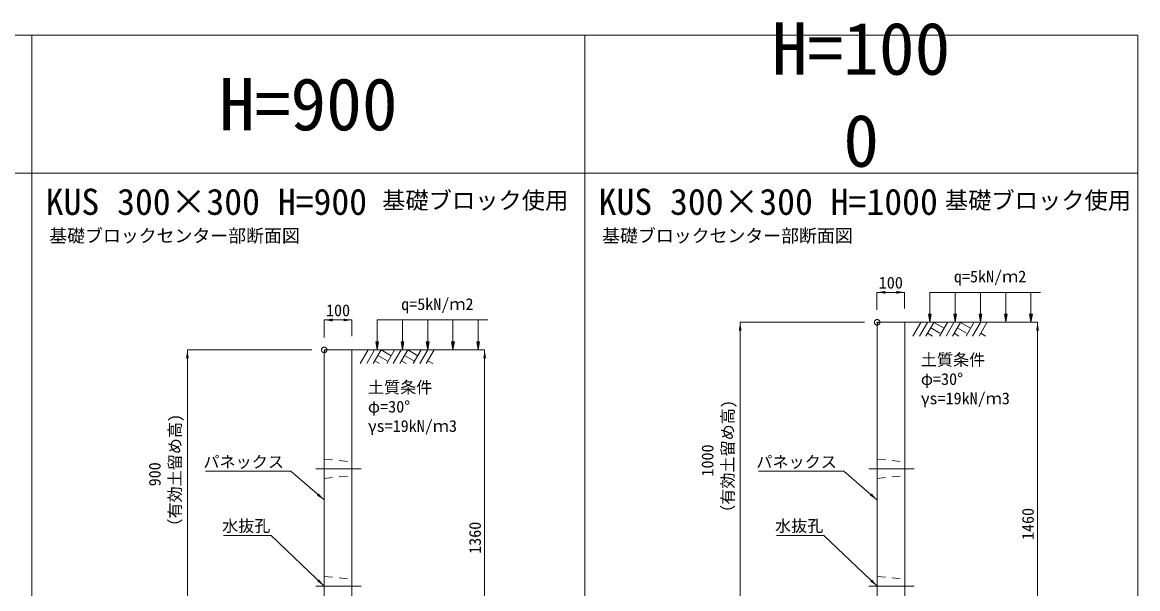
# Model space of a CAD drawing. Units: millimetres at full size, sheet at 1:40. Extents: x 206103 to 244503, y 883348 to 903496.
# Drawn here: x 219269 to 223303, y 901144 to 903194 of the extents above; entities that cross this region are included whole.
import ezdxf
from ezdxf.enums import TextEntityAlignment as Align

# ---------------------------------------------------------------- set-up
doc = ezdxf.new("R2010")
doc.units = ezdxf.units.MM
doc.header["$LTSCALE"] = 40
doc.header["$PDMODE"] = 32
doc.header["$PDSIZE"] = 20
doc.linetypes.add('USER1', pattern=[28.575, 19.05, -3.175, 3.175, -3.175])
doc.linetypes.add('USER2', pattern=[1.35, 0.75, -0.6])
for name, color, linetype, lineweight in [('0_2', 7, 'Continuous', 20), ('パネックスKUS', 2, 'Continuous', 20), ('図枠', 5, 'Continuous', 13), ('寸法線', 7, 'Continuous', 13), ('引出線', 4, 'Continuous', 13), ('補助線', 8, 'USER1', 13), ('ﾊｯﾁﾝｸﾞ', 7, 'Continuous', 5)]:
    doc.layers.add(name, color=color, linetype=linetype, lineweight=lineweight)
doc.layers.add('文字', color=7, linetype='Continuous')
doc.styles.add('ＭＳ ゴシック', font='')
doc.styles.get('ＭＳ ゴシック').set_extended_font_data('MS Gothic')

# ---------------------------------------------------------------- blocks, each defined once
blk = doc.blocks.new('filled_arrow')
at = {"color": 0, "linetype": 'Continuous', "lineweight": -2}
blk.add_solid([(7.5, 1.25), (0, 0), (7.5, -1.25)], dxfattribs=at)

msp = doc.modelspace()

# ---------------------------------------------------------------- hatches: boundary and pattern name
at = {"layer": '寸法線'}
for points in [[(222556.62, 902138.33), (222551.62, 902108.33), (222546.62, 902138.33)], [(222648.03, 902138.33), (222643.03, 902108.33), (222638.03, 902138.33)], [(222739.44, 902138.33), (222734.44, 902108.33), (222729.44, 902138.33)], [(222830.86, 902138.33), (222825.86, 902108.33), (222820.86, 902138.33)], [(222922.27, 902138.33), (222917.27, 902108.33), (222912.27, 902138.33)], [(220557.19, 902038.33), (220552.19, 902008.33), (220547.19, 902038.33)], [(220648.6, 902038.33), (220643.6, 902008.33), (220638.6, 902038.33)], [(220740.01, 902038.33), (220735.01, 902008.33), (220730.01, 902038.33)], [(220831.42, 902038.33), (220826.42, 902008.33), (220821.42, 902038.33)], [(220922.84, 902038.33), (220917.84, 902008.33), (220912.84, 902038.33)]]:
    msp.add_hatch(color=256, dxfattribs=at).paths.add_polyline_path(points)

# ---------------------------------------------------------------- linework, layer by layer
at = {"layer": '0_2'}
for p, q in [((222460.21, 902108.33), (222860.21, 902108.33)), ((220460.77, 902008.33), (220860.77, 902008.33))]:
    msp.add_line(p, q, dxfattribs=at)
at = {"layer": 'パネックスKUS'}
for p, q in [((222365.77, 902108.33), (222360.77, 902103.33)), ((222360.77, 902103.33), (222360.77, 901108.33)), ((222460.77, 902108.33), (222365.77, 902108.33)), ((222460.77, 900648.33), (222460.77, 902108.33)), ((220365.77, 902008.33), (220360.77, 902003.33)), ((220360.77, 902003.33), (220360.77, 901108.33)), ((220460.77, 902008.33), (220365.77, 902008.33)), ((220460.77, 900648.33), (220460.77, 902008.33))]:
    msp.add_line(p, q, dxfattribs=at)
at = {"layer": 'パネックスKUS', "linetype": 'USER2', "lineweight": 9}
for p, q in [((220360.77, 901613.33), (220460.77, 901603.33)), ((222360.77, 901613.33), (222460.77, 901603.33)), ((220360.77, 901543.33), (220460.77, 901553.33)), ((222360.77, 901543.33), (222460.77, 901553.33)), ((220360.77, 901188.33), (220460.77, 901178.33)), ((222360.77, 901188.33), (222460.77, 901178.33))]:
    msp.add_line(p, q, dxfattribs=at)
at = {"layer": '図枠'}
for p, q in [((206103.21, 903148.33), (223303.21, 903148.33)), ((219303.21, 903148.33), (219303.21, 883448.33)), ((221303.21, 903148.33), (221303.21, 883448.33)), ((223303.21, 903148.33), (223303.21, 883448.33)), ((206103.21, 902648.33), (223303.21, 902648.33))]:
    msp.add_line(p, q, dxfattribs=at)
at = {"layer": '寸法線'}
for p, q in [((222360.21, 902216.88), (222460.21, 902216.88)), ((222360.21, 902153.33), (222360.21, 902216.88)), ((222460.21, 902158.33), (222460.21, 902216.88)), ((220360.77, 902116.88), (220460.77, 902116.88)), ((220360.77, 902053.33), (220360.77, 902116.88)), ((220460.77, 902058.33), (220460.77, 902116.88)), ((221865.21, 901108.33), (221865.21, 902108.33)), ((222315.21, 902108.33), (221865.21, 902108.33)), ((222510.77, 902108.33), (222941.05, 902108.33)), ((222941.05, 900648.33), (222941.05, 902108.33)), ((219865.77, 901108.33), (219865.77, 902008.33)), ((220315.77, 902008.33), (219865.77, 902008.33)), ((220510.77, 902008.33), (220941.05, 902008.33)), ((220941.05, 900648.33), (220941.05, 902008.33))]:
    msp.add_line(p, q, dxfattribs=at)
at = {"layer": '寸法線', "lineweight": 9}
for p, q in [((222951.62, 902216.88), (222551.62, 902216.88)), ((222551.62, 902138.33), (222551.62, 902216.88)), ((222643.03, 902138.33), (222643.03, 902216.88)), ((222734.44, 902138.33), (222734.44, 902216.88)), ((222825.86, 902138.33), (222825.86, 902216.88)), ((222917.27, 902138.33), (222917.27, 902216.88)), ((220952.19, 902116.88), (220552.19, 902116.88)), ((220552.19, 902038.33), (220552.19, 902116.88)), ((220643.6, 902038.33), (220643.6, 902116.88)), ((220735.01, 902038.33), (220735.01, 902116.88)), ((220826.42, 902038.33), (220826.42, 902116.88)), ((220917.84, 902038.33), (220917.84, 902116.88))]:
    msp.add_line(p, q, dxfattribs=at)
for points in [[(222556.62, 902138.33), (222551.62, 902108.33), (222546.62, 902138.33)], [(222648.03, 902138.33), (222643.03, 902108.33), (222638.03, 902138.33)], [(222739.44, 902138.33), (222734.44, 902108.33), (222729.44, 902138.33)], [(222830.86, 902138.33), (222825.86, 902108.33), (222820.86, 902138.33)], [(222922.27, 902138.33), (222917.27, 902108.33), (222912.27, 902138.33)], [(220557.19, 902038.33), (220552.19, 902008.33), (220547.19, 902038.33)], [(220648.6, 902038.33), (220643.6, 902008.33), (220638.6, 902038.33)], [(220740.01, 902038.33), (220735.01, 902008.33), (220730.01, 902038.33)], [(220831.42, 902038.33), (220826.42, 902008.33), (220821.42, 902038.33)], [(220922.84, 902038.33), (220917.84, 902008.33), (220912.84, 902038.33)]]:
    msp.add_lwpolyline(points, close=True, dxfattribs=at)
at = {"layer": '引出線'}
for points in [[(220360.21, 901465.83), (220240, 901569.29), (219931.75, 901569.29)], [(222360.21, 901465.83), (222240, 901569.29), (221931.75, 901569.29)], [(220360.77, 901153.33), (220168.31, 901336.78), (219996.57, 901336.78)], [(222360.77, 901153.33), (222168.31, 901336.78), (221996.57, 901336.78)]]:
    msp.add_lwpolyline(points, dxfattribs=at)
at = {"layer": '補助線'}
for p, q in [((220330.85, 901578.33), (220494.56, 901578.33)), ((222330.85, 901578.33), (222494.56, 901578.33)), ((220330.85, 901153.33), (220494.56, 901153.33)), ((222330.85, 901153.33), (222494.56, 901153.33))]:
    msp.add_line(p, q, dxfattribs=at)
for p in [(222360.77, 902108.33), (220360.77, 902008.33)]:
    msp.add_point(p, dxfattribs=at)
at = {"layer": 'ﾊｯﾁﾝｸﾞ', "lineweight": 9}
for p, q in [((222518.85, 902108.32), (222490.21, 902058.7)), ((222542.48, 902108.32), (222513.83, 902058.7)), ((222566.1, 902108.32), (222537.45, 902058.7)), ((222566.1, 902108.32), (222602.67, 902087.21)), ((222614.86, 902108.32), (222586.21, 902058.7)), ((222638.48, 902108.32), (222609.83, 902058.7)), ((222662.1, 902108.32), (222633.45, 902058.7)), ((222662.1, 902108.32), (222698.67, 902087.21)), ((222710.85, 902108.32), (222682.2, 902058.7)), ((222734.48, 902108.32), (222705.83, 902058.7)), ((222758.1, 902108.32), (222729.45, 902058.7)), ((222543.26, 902068.75), (222560.67, 902058.7)), ((222554.68, 902088.54), (222588.09, 902069.25)), ((222639.25, 902068.75), (222656.67, 902058.7)), ((222650.68, 902088.54), (222684.09, 902069.25)), ((222735.25, 902068.75), (222752.67, 902058.7)), ((220519.42, 902008.32), (220490.77, 901958.7)), ((220543.04, 902008.32), (220514.39, 901958.7)), ((220566.66, 902008.32), (220538.02, 901958.7)), ((220543.82, 901968.75), (220561.23, 901958.7)), ((220555.24, 901988.54), (220588.65, 901969.25)), ((220566.66, 902008.32), (220603.23, 901987.21)), ((220615.42, 902008.32), (220586.77, 901958.7)), ((220639.04, 902008.32), (220610.39, 901958.7)), ((220662.66, 902008.32), (220634.01, 901958.7)), ((220639.82, 901968.75), (220657.23, 901958.7)), ((220651.24, 901988.54), (220684.66, 901969.25)), ((220662.66, 902008.32), (220699.23, 901987.21)), ((220711.42, 902008.32), (220682.77, 901958.7)), ((220735.04, 902008.32), (220706.39, 901958.7)), ((220758.66, 902008.32), (220730.01, 901958.7)), ((220735.82, 901968.75), (220753.23, 901958.7))]:
    msp.add_line(p, q, dxfattribs=at)

# ---------------------------------------------------------------- block references
at = {"layer": '寸法線', "xscale": 4, "yscale": 4}
for p in [(222360.21, 902216.88), (220360.77, 902116.88)]:
    msp.add_blockref('filled_arrow', p, dxfattribs=at)
for p, rotation in [((222460.21, 902216.88), 180), ((220460.77, 902116.88), 180), ((221865.21, 902108.33), 270), ((222941.05, 902108.33), 270), ((219865.77, 902008.33), 270), ((220941.05, 902008.33), 270)]:
    msp.add_blockref('filled_arrow', p, dxfattribs=dict(at, rotation=rotation))
at = {"layer": '引出線', "xscale": 4, "yscale": 4}
for p, rotation in [((220360.21, 901465.83), 139.3), ((222360.21, 901465.83), 139.3), ((220360.77, 901153.33), 136.4), ((222360.77, 901153.33), 136.4)]:
    msp.add_blockref('filled_arrow', p, dxfattribs=dict(at, rotation=rotation))

# ---------------------------------------------------------------- texts
at = {"layer": '0_2', "style": 'ＭＳ ゴシック'}
for p in [(219365.97, 902383.91), (221365.97, 902383.91)]:
    msp.add_text('基礎ブロックセンター部断面図', height=47.47, dxfattribs=at).set_placement(p, align=Align.BOTTOM_LEFT)
at = {"layer": '寸法線', "style": 'ＭＳ ゴシック'}
for p in [(222410.21, 902251.88), (220410.77, 902151.88)]:
    msp.add_text('100', height=42.72, dxfattribs=at).set_placement(p, align=Align.MIDDLE_CENTER)
for s, p in [('（有効土留め高)', (221854.41, 901389.8)), ('（有効土留め高)', (219854.97, 901339.8)), ('1000', (221781.28, 901550.06)), ('900', (219781.85, 901514.62))]:
    msp.add_text(s, height=42.72, rotation=90, dxfattribs=at).set_placement(p, align=Align.BOTTOM_LEFT)
for s, p in [('1460', (222906.05, 901378.33)), ('1360', (220906.05, 901328.33))]:
    msp.add_text(s, height=42.72, rotation=90, dxfattribs=at).set_placement(p, align=Align.MIDDLE_CENTER)
at = {"layer": '引出線', "style": 'ＭＳ ゴシック'}
for s, p in [('パネックス', (220215, 901624.43)), ('パネックス', (222215, 901624.43)), ('水抜孔', (220166.06, 901393.06)), ('水抜孔', (222166.06, 901393.06))]:
    msp.add_text(s, height=42.72, dxfattribs=at).set_placement(p, align=Align.TOP_RIGHT)
at = {"layer": '文字', "style": 'ＭＳ ゴシック'}
for s, height, p in [('H=100', 189.9, (221979.46, 903194.5)), ('0', 189.9, (222238.46, 902861.16)), ('土質条件', 42.72, (222518.74, 901994.36)), ('土質条件', 42.72, (220518.74, 901894.36)), ('φ=30°', 42.72, (222518.74, 901924.36)), ('γs=19kN/ｍ3', 42.72, (222518.74, 901854.36)), ('φ=30°', 42.72, (220518.74, 901824.36)), ('γs=19kN/ｍ3', 42.72, (220518.74, 901754.36))]:
    msp.add_text(s, height=height, dxfattribs=at).set_placement(p, align=Align.TOP_LEFT)
msp.add_text('H=900', height=189.9, dxfattribs=at).set_placement((220303.21, 902898.33), align=Align.MIDDLE_CENTER)
for s, height, p in [('KUS 300×300 H=900', 94.94, (219353.21, 902468.83)), ('KUS 300×300 H=1000', 94.94, (221353.21, 902468.83)), ('q=5kN/ｍ2', 42.72, (222638.51, 902240.15)), ('q=5kN/ｍ2', 42.72, (220639.07, 902140.15))]:
    msp.add_text(s, height=height, dxfattribs=at).set_placement(p, align=Align.BOTTOM_LEFT)
for p in [(221243.58, 902549.79), (223279.2, 902549.79)]:
    msp.add_text('基礎ブロック使用', height=61.71, dxfattribs=at).set_placement(p, align=Align.MIDDLE_RIGHT)

doc.saveas('drawing.dxf')
